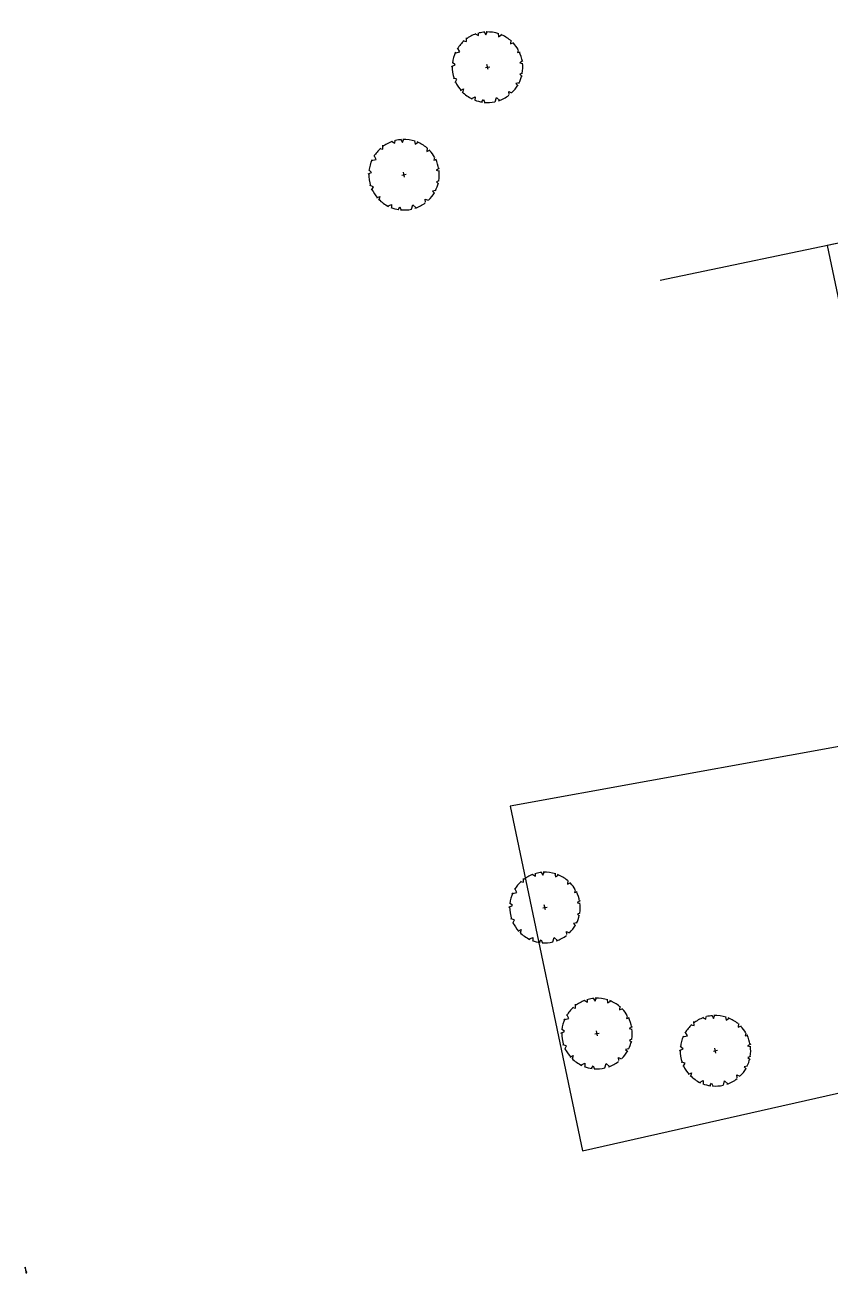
# Model space of a CAD drawing. Header units: inches. Extents: x 18308143 to 18311226, y 67592878 to 67595053.
# Drawn here: x 18308143 to 18309284, y 67592878 to 67594647 of the extents above; entities that cross this region are included whole.
import ezdxf

# ---------------------------------------------------------------- set-up
doc = ezdxf.new("R2010")
doc.units = ezdxf.units.IN
doc.header["$MEASUREMENT"] = 0
for name, pattern in [('BORDER2', [0.875, 0.25, -0.125, 0.25, -0.125, 0, -0.125]), ('DASHED2', [0.375, 0.25, -0.125]), ('HIDDEN2', [0.1875, 0.125, -0.0625])]:
    doc.linetypes.add(name, pattern=pattern)
for name, color, linetype in [('A-Anno-Dim 100', 9, 'Continuous'), ('A-Anno-Dim 25', 9, 'Continuous'), ('A-Anno-Dim 50', 9, 'Continuous'), ('A-Anno-Symbol 100', 2, 'Continuous'), ('A-Anno-Symbol 25', 2, 'Continuous'), ('A-Anno-Symbol 50', 2, 'Continuous'), ('A-Anno-Text 100', 2, 'Continuous'), ('A-Anno-Text 25', 2, 'Continuous'), ('A-Anno-Text 50', 2, 'Continuous'), ('A-Building Line', 240, 'BORDER2'), ('A-CENTER', 12, 'BORDER2'), ('A-Concrete', 4, 'Continuous'), ('A-Dashed', 9, 'DASHED2'), ('A-Demo', 2, 'Continuous'), ('A-Demolition-hatch', 50, 'Continuous'), ('A-Door', 9, 'Continuous'), ('A-Elec', 2, 'Continuous'), ('A-Elec Dashed', 12, 'Continuous'), ('A-Flor-Strs', 8, 'Continuous'), ('A-Ground', 4, 'Continuous'), ('A-Hatch Conc.', 141, 'Continuous'), ('A-Hatch Elevation', 30, 'Continuous'), ('A-Hatch Shadow', 253, 'Continuous'), ('A-Hatch Wall', 240, 'Continuous'), ('A-Hatch Window', 96, 'Continuous'), ('A-HATCH-01', 30, 'Continuous'), ('A-HATCH-02', 140, 'Continuous'), ('A-HATCH-03', 72, 'Continuous'), ('A-HATCH-04', 201, 'Continuous'), ('A-HATCH-05', 40, 'Continuous'), ('A-HATCH-06', 61, 'Continuous'), ('A-hatch-floor', 253, 'Continuous'), ('A-Kkt', 2, 'DASHED2'), ('A-Light Fixture', 2, 'Continuous'), ('A-Ovhd', 9, 'HIDDEN2'), ('A-pfix', 12, 'Continuous'), ('A-Pool', 131, 'Continuous'), ('A-Property Line', 162, 'BORDER2'), ('A-View 1', 3, 'Continuous'), ('A-View 2', 2, 'Continuous'), ('A-view 3', 9, 'Continuous'), ('A-View 4', 8, 'Continuous'), ('A-View 5', 12, 'Continuous'), ('A-Wall', 3, 'Continuous'), ('A-Wall Hatch', 252, 'Continuous'), ('A-Wall_Head', 8, 'DASHED2'), ('A-Window', 12, 'Continuous'), ('A-Window sill', 9, 'Continuous')]:
    doc.layers.add(name, color=color, linetype=linetype)
doc.layers.add('A-Area', color=11, linetype='Continuous', plot=False)
doc.layers.add('A-unplot', color=3, linetype='Continuous', plot=False)

# ---------------------------------------------------------------- blocks, each defined once
blk = doc.blocks.new('layers')
at = {"layer": 'A-HATCH-01'}
blk.add_hatch(color=256, dxfattribs=at).paths.add_polyline_path([(-17, -137), (-17, -129), (-8, -129), (-8, -137)])
at = {"layer": 'A-HATCH-02'}
blk.add_hatch(color=256, dxfattribs=at).paths.add_polyline_path([(-6, -126), (-6, -118), (3, -118), (3, -126)])
at = {"layer": 'A-HATCH-03'}
blk.add_hatch(color=256, dxfattribs=at).paths.add_polyline_path([(-17, -126), (-17, -118), (-8, -118), (-8, -126)])
at = {"layer": 'A-HATCH-04'}
blk.add_hatch(color=256, dxfattribs=at).paths.add_polyline_path([(-6, -104), (-6, -96), (3, -96), (3, -104)])
at = {"layer": 'A-HATCH-05'}
blk.add_hatch(color=256, dxfattribs=at).paths.add_polyline_path([(-17, -115), (-17, -107), (-8, -107), (-8, -115)])
at = {"layer": 'A-HATCH-06'}
blk.add_hatch(color=256, dxfattribs=at).paths.add_polyline_path([(-17, -104), (-17, -96), (-8, -96), (-8, -104)])
at = {"layer": 'A-hatch-floor'}
blk.add_hatch(color=256, dxfattribs=at).paths.add_polyline_path([(-6, -115), (-6, -107), (3, -107), (3, -115)])
at = {"layer": 'A-Pool'}
blk.add_hatch(color=256, dxfattribs=at).paths.add_polyline_path([(-6, -137), (-6, -129), (3, -129), (3, -137)])
blk.add_lwpolyline([(-19, 56), (5, 56)])
for points in [[(-17, -104), (-17, -96), (-8, -96), (-8, -104)], [(-17, -115), (-17, -107), (-8, -107), (-8, -115)], [(-17, -126), (-17, -118), (-8, -118), (-8, -126)], [(-17, -137), (-17, -129), (-8, -129), (-8, -137)], [(-6, -104), (-6, -96), (3, -96), (3, -104)], [(-6, -115), (-6, -107), (3, -107), (3, -115)], [(-6, -126), (-6, -118), (3, -118), (3, -126)], [(-6, -137), (-6, -129), (3, -129), (3, -137)]]:
    blk.add_lwpolyline(points, close=True)
at = {"layer": 'A-Anno-Dim 100'}
blk.add_lwpolyline([(-19, 38), (5, 38)], dxfattribs=at)
at = {"layer": 'A-Anno-Dim 25'}
blk.add_line((-19, 59), (5, 59), dxfattribs=at)
at = {"layer": 'A-Anno-Dim 50'}
blk.add_lwpolyline([(-19, 35), (5, 35)], dxfattribs=at)
at = {"layer": 'A-Anno-Symbol 100'}
blk.add_lwpolyline([(-19, -10), (5, -10)], dxfattribs=at)
at = {"layer": 'A-Anno-Symbol 25'}
blk.add_lwpolyline([(-19, -13), (5, -13)], dxfattribs=at)
at = {"layer": 'A-Anno-Symbol 50'}
blk.add_lwpolyline([(-19, -16), (5, -16)], dxfattribs=at)
at = {"layer": 'A-Anno-Text 100'}
blk.add_lwpolyline([(-19, -19), (5, -19)], dxfattribs=at)
at = {"layer": 'A-Anno-Text 25'}
blk.add_line((-19, 62), (5, 62), dxfattribs=at)
at = {"layer": 'A-Anno-Text 50'}
blk.add_line((-19, 65), (5, 65), dxfattribs=at)
at = {"layer": 'A-Area'}
blk.add_line((-19, 68), (5, 68), dxfattribs=at)
at = {"layer": 'A-Building Line'}
blk.add_lwpolyline([(-19, 53), (5, 53)], dxfattribs=at)
at = {"layer": 'A-CENTER', "ltscale": 0.5}
blk.add_line((-19, -61), (5, -61), dxfattribs=at)
at = {"layer": 'A-Concrete'}
blk.add_lwpolyline([(-19, 50), (5, 50)], dxfattribs=at)
at = {"layer": 'A-Dashed'}
blk.add_lwpolyline([(-19, 47), (5, 47)], dxfattribs=at)
at = {"layer": 'A-Demo'}
blk.add_lwpolyline([(-19, 44), (5, 44)], dxfattribs=at)
at = {"layer": 'A-Demolition-hatch'}
blk.add_lwpolyline([(-19, 41), (5, 41)], dxfattribs=at)
at = {"layer": 'A-Door'}
blk.add_lwpolyline([(-19, 32), (5, 32)], dxfattribs=at)
at = {"layer": 'A-Elec'}
blk.add_lwpolyline([(-19, 29), (5, 29)], dxfattribs=at)
at = {"layer": 'A-Elec Dashed'}
blk.add_lwpolyline([(-19, 26), (5, 26)], dxfattribs=at)
at = {"layer": 'A-Flor-Strs'}
blk.add_line((-19, 71), (5, 71), dxfattribs=at)
at = {"layer": 'A-Ground'}
blk.add_line((-19, -55), (5, -55), dxfattribs=at)
at = {"layer": 'A-Hatch Conc.'}
blk.add_lwpolyline([(-19, 20), (5, 20)], dxfattribs=at)
at = {"layer": 'A-Hatch Elevation'}
blk.add_lwpolyline([(-19, 17), (5, 17)], dxfattribs=at)
at = {"layer": 'A-Hatch Shadow'}
blk.add_lwpolyline([(-19, 14), (5, 14)], dxfattribs=at)
at = {"layer": 'A-Hatch Wall'}
blk.add_lwpolyline([(-19, 11), (5, 11)], dxfattribs=at)
at = {"layer": 'A-Hatch Window'}
blk.add_lwpolyline([(-19, 8), (5, 8)], dxfattribs=at)
at = {"layer": 'A-HATCH-01'}
blk.add_line((5, -89), (-19, -89), dxfattribs=at)
at = {"layer": 'A-HATCH-02'}
blk.add_line((5, -86), (-19, -86), dxfattribs=at)
at = {"layer": 'A-HATCH-03'}
blk.add_line((5, -83), (-19, -83), dxfattribs=at)
at = {"layer": 'A-HATCH-04'}
blk.add_line((5, -74), (-19, -74), dxfattribs=at)
at = {"layer": 'A-HATCH-05'}
blk.add_line((5, -77), (-19, -77), dxfattribs=at)
at = {"layer": 'A-HATCH-06'}
blk.add_line((5, -71), (-19, -71), dxfattribs=at)
at = {"layer": 'A-hatch-floor'}
blk.add_line((5, -80), (-19, -80), dxfattribs=at)
at = {"layer": 'A-Kkt'}
blk.add_lwpolyline([(-19, 5), (5, 5)], dxfattribs=at)
at = {"layer": 'A-Light Fixture'}
blk.add_lwpolyline([(-19, 2), (5, 2)], dxfattribs=at)
at = {"layer": 'A-Ovhd'}
blk.add_lwpolyline([(-19, -1), (5, -1)], dxfattribs=at)
at = {"layer": 'A-pfix'}
blk.add_line((-19, -58), (5, -58), dxfattribs=at)
at = {"layer": 'A-Pool'}
blk.add_line((5, -92), (-19, -92), dxfattribs=at)
blk.add_lwpolyline([(-19, -4), (5, -4)], dxfattribs=at)
at = {"layer": 'A-Property Line'}
blk.add_lwpolyline([(-19, -7), (5, -7)], dxfattribs=at)
at = {"layer": 'A-unplot'}
blk.add_lwpolyline([(-19, -22), (5, -22)], dxfattribs=at)
at = {"layer": 'A-View 1'}
blk.add_lwpolyline([(-19, -25), (5, -25)], dxfattribs=at)
at = {"layer": 'A-View 2'}
blk.add_lwpolyline([(-19, -28), (5, -28)], dxfattribs=at)
at = {"layer": 'A-view 3'}
blk.add_lwpolyline([(-19, -31), (5, -31)], dxfattribs=at)
at = {"layer": 'A-View 4'}
blk.add_lwpolyline([(-19, -34), (5, -34)], dxfattribs=at)
at = {"layer": 'A-View 5'}
blk.add_lwpolyline([(-19, -37), (5, -37)], dxfattribs=at)
at = {"layer": 'A-Wall'}
blk.add_lwpolyline([(-19, -40), (5, -40)], dxfattribs=at)
at = {"layer": 'A-Wall Hatch'}
blk.add_lwpolyline([(-19, -43), (5, -43)], dxfattribs=at)
at = {"layer": 'A-Wall_Head'}
blk.add_lwpolyline([(-19, -46), (5, -46)], dxfattribs=at)
at = {"layer": 'A-Window'}
blk.add_lwpolyline([(-19, -49), (5, -49)], dxfattribs=at)
at = {"layer": 'A-Window sill'}
blk.add_lwpolyline([(-19, -52), (5, -52)], dxfattribs=at)
blk = doc.blocks.new('Arpls036')
at = {"color": 0, "linetype": 'ByBlock'}
for p, q in [((-0.231, 0.397), (-0.28, 0.422)), ((-0.243, 0.444), (-0.231, 0.397)), ((-0.118, 0.494), (-0.078, 0.459)), ((-0.078, 0.459), (-0.051, 0.506)), ((0.116, 0.497), (0.126, 0.442)), ((0.126, 0.442), (0.169, 0.474)), ((0.293, 0.414), (0.293, 0.342)), ((0.293, 0.342), (0.356, 0.359)), ((-0.468, 0.185), (-0.435, 0.152)), ((-0.375, 0.26), (-0.427, 0.272)), ((-0.39, 0.319), (-0.375, 0.26)), ((0.435, 0.26), (0.416, 0.217)), ((0.416, 0.217), (0.47, 0.207)), ((-0.435, 0.152), (-0.487, 0.142)), ((-0.033, 0), (0.039, 0)), ((0, 0.03), (0, -0.032)), ((0.5, 0.075), (0.465, 0.035)), ((0.465, 0.035), (0.505, 0.023)), ((-0.445, -0.035), (-0.502, -0.075)), ((-0.5, -0.005), (-0.445, -0.035)), ((0.503, -0.057), (0.453, -0.072)), ((0.453, -0.072), (0.5, -0.104)), ((-0.442, -0.219), (-0.4, -0.224)), ((-0.4, -0.224), (-0.425, -0.259)), ((-0.31, -0.346), (-0.345, -0.369)), ((-0.31, -0.394), (-0.31, -0.346)), ((0.44, -0.244), (0.391, -0.242)), ((0.391, -0.242), (0.411, -0.291)), ((-0.193, -0.429), (-0.228, -0.454)), ((-0.186, -0.466), (-0.193, -0.429)), ((-0.031, -0.461), (-0.048, -0.491)), ((-0.016, -0.508), (-0.031, -0.461)), ((0.151, -0.474), (0.116, -0.456)), ((0.116, -0.456), (0.116, -0.496)), ((0.306, -0.401), (0.256, -0.386)), ((0.256, -0.386), (0.268, -0.436))]:
    blk.add_line(p, q, dxfattribs=at)
for start, end in [(122.0792, 142.2114), (102.4305, 119.3539), (76.0941, 96.6598), (52.951, 71.3294), (29.4496, 46.7063), (146.2783, 159.7706), (7.4477, 25.7634), (162.8437, 180.2586), (352.5819, 2.0403), (186.2638, 205.3216), (329.6062, 350.2629), (212.0122, 227.5409), (307.8333, 326.2915), (230.9441, 244.8696), (248.2959, 265.0086), (267.3187, 284.2737), (288.2629, 301.0766)]:
    blk.add_arc((0, 0), 0.5, start, end, dxfattribs=at)

msp = doc.modelspace()

# ---------------------------------------------------------------- linework, layer by layer
at = {"layer": 'A-Flor-Strs'}
msp.add_lwpolyline([(18309516.8, 67593183.1), (18309615.4, 67593203.8), (18309386.3, 67594265.1), (18309641.8, 67594318.7), (18309607.2, 67594483.1), (18309524, 67594465.6), (18309540, 67594389.3), (18309279.7, 67594334.7), (18309424, 67593647.3), (18308830.5, 67593539.9), (18308933, 67593051.1), (18309516.8, 67593183.1)], dxfattribs=at)
at = {"layer": 'A-View 4'}
msp.add_line((18309535.1, 67594388.3), (18309043.1, 67594284.9), dxfattribs=at)

# ---------------------------------------------------------------- block references
at = {"xscale": 0.03937007874015745, "yscale": 0.03937007874015745, "zscale": 0.03937007874015745, "rotation": 11.41996263558604}
msp.add_blockref('layers', (18308144, 67592883.3), dxfattribs=at)
at = {"layer": 'A-View 4'}
for p, xscale, yscale, zscale, rotation in [((18308798.3, 67594587.3), 99.99999999999993, 99.99999999999993, 99.99999999999993, 101.8668564304527), ((18308679.9, 67594434.9), 99.99999999999993, 99.99999999999993, 99.99999999999993, 101.8668564304527), ((18308879.6, 67593396), 100.0000000000002, 100.0000000000002, 100.0000000000002, 102.520705281886), ((18308953.4, 67593217.4), 100.0000000000002, 100.0000000000002, 100.0000000000002, 102.520705281886), ((18309121.3, 67593192.9), 100.0000000000002, 100.0000000000002, 100.0000000000002, 102.520705281886)]:
    msp.add_blockref('Arpls036', p, dxfattribs=dict(at, xscale=xscale, yscale=yscale, zscale=zscale, rotation=rotation))

doc.saveas('drawing.dxf')
